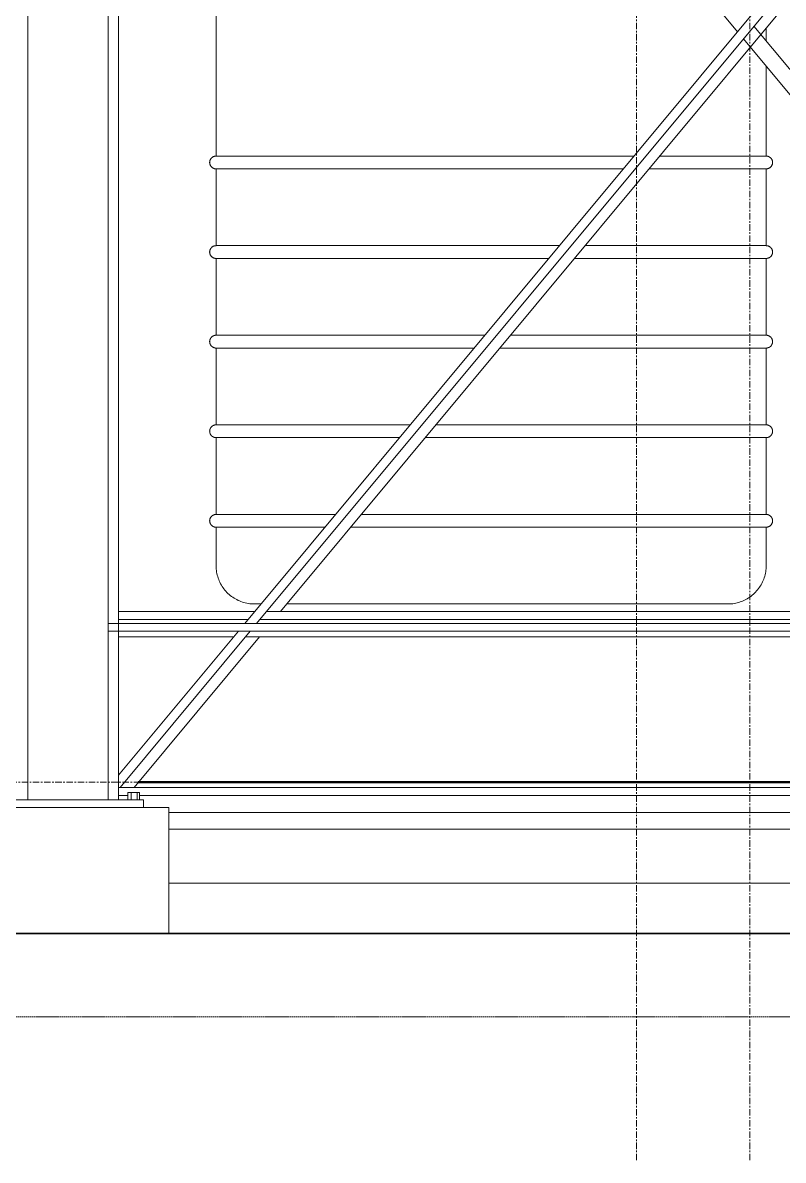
# Model space of a CAD drawing. Header units: inches. Extents: x 22 to 382261, y 22 to 371281.
# Drawn here: x 220646 to 222156, y 139805 to 142063 of the extents above; entities that cross this region are included whole.
import ezdxf

# ---------------------------------------------------------------- set-up
doc = ezdxf.new("R2010")
doc.units = ezdxf.units.IN
doc.header["$MEASUREMENT"] = 0
doc.linetypes.add('_Tracejado médio', pattern=[4, 3, -1])
doc.linetypes.add('Grid Line 1_2_', pattern=[22.225, 12.7, -3.175, 3.175, -3.175])
for name, color, linetype, lineweight in [('A-ANNO-SYMB', 150, 'Continuous', 9), ('A-FLOR', 192, 'Continuous', 9), ('A-FLOR-LEVL', 51, 'Continuous', 9), ('I-WALL', 2, 'Continuous', 9), ('P-PIPE', 3, 'Continuous', 9), ('Q-CASE', 31, 'Continuous', 9), ('S-GRID', 1, 'Continuous', 9)]:
    doc.layers.add(name, color=color, linetype=linetype, lineweight=lineweight)

# ---------------------------------------------------------------- blocks, each defined once
blk = doc.blocks.new('Casework 1 - Casework 1-382926-Right Side Elevation')
at = {"layer": 'Q-CASE'}
for p, q in [((412.8, 207.1), (2031.2, 207.1)), ((2031.2, 100), (412.8, 100))]:
    blk.add_line(p, q, dxfattribs=at)
blk = doc.blocks.new('96M_High_Galvanize_Water_Tank_Frame_22788 - 96M_High_Galvanize_Water_Tank_Frame_22788-498790-Right Side Elevation')
at = {"layer": 'P-PIPE'}
for p, q in [((132.8, 265), (132.8, 6720)), ((292.8, 265), (292.8, 6720)), ((312.8, 265), (312.8, 6720)), ((322.1, 3253.9), (1542, 1789.5)), ((2771.2, 3265), (563.6, 615)), ((587.1, 615), (2794.8, 3265)), ((634.4, 638.9), (2812.8, 3253.9)), ((506.7, 1950.7), (506.7, 1542.9)), ((2542.2, 638.9), (1574.6, 1800.4)), ((1598.9, 1771.2), (1598.9, 1796.7)), ((1553.8, 1775.4), (2500.6, 638.9)), ((1598.9, 1542.9), (1598.9, 1721.2)), ((1337, 1542.9), (506.7, 1542.9)), ((1598.9, 1542.9), (1387.8, 1542.9)), ((506.7, 1517.5), (506.7, 1365.1)), ((1315.7, 1517.5), (506.7, 1517.5)), ((1598.9, 1517.5), (1367.1, 1517.5)), ((1598.9, 1365.1), (1598.9, 1517.5)), ((1188.7, 1365.1), (506.7, 1365.1)), ((1598.9, 1365.1), (1239.6, 1365.1)), ((506.7, 1339.7), (506.7, 1187.3)), ((1167.3, 1339.7), (506.7, 1339.7)), ((1598.9, 1339.7), (1218.6, 1339.7)), ((1598.9, 1187.3), (1598.9, 1339.7)), ((1040.3, 1187.3), (506.7, 1187.3)), ((1598.9, 1187.3), (1091.2, 1187.3)), ((506.7, 1161.9), (506.7, 1009.5)), ((1019.1, 1161.9), (506.7, 1161.9)), ((1598.9, 1161.9), (1070.1, 1161.9)), ((1598.9, 1009.5), (1598.9, 1161.9)), ((891.7, 1009.5), (506.7, 1009.5)), ((1598.9, 1009.5), (943, 1009.5)), ((506.7, 984.1), (506.7, 831.7)), ((870.7, 984.1), (506.7, 984.1)), ((1598.9, 984.1), (921.8, 984.1)), ((1598.9, 831.7), (1598.9, 984.1)), ((743.2, 831.7), (506.7, 831.7)), ((1598.9, 831.7), (794.6, 831.7)), ((506.7, 806.3), (506.7, 730.1)), ((722.4, 806.3), (506.7, 806.3)), ((1598.9, 806.3), (773.6, 806.3)), ((1598.9, 730.1), (1598.9, 806.3)), ((583.5, 638.9), (312.8, 638.9)), ((583.5, 638.9), (312.8, 638.9)), ((2812.8, 638.9), (607, 638.9)), ((2812.8, 638.9), (607, 638.9)), ((292.8, 615), (3012.8, 615)), ((292.8, 615), (292.8, 600)), ((312.8, 622.9), (570.1, 622.9)), ((593.7, 622.9), (2812.8, 622.9)), ((3012.8, 600), (292.8, 600)), ((551.1, 600), (312.8, 314)), ((312.8, 588.9), (541.8, 588.9)), ((316.4, 290), (574.7, 600)), ((343.8, 290), (592.7, 588.9)), ((565.4, 588.9), (2812.8, 588.9)), ((312.8, 290), (316.4, 290)), ((312.8, 274), (331.7, 274)), ((2812.8, 290), (316.4, 290)), ((2812.8, 290), (316.4, 290)), ((331.7, 280), (338.4, 280)), ((331.7, 265), (331.7, 280)), ((338.4, 280), (349.9, 280)), ((338.4, 265), (338.4, 280)), ((349.9, 280), (354.7, 280)), ((349.9, 265), (349.9, 280)), ((354.7, 265), (354.7, 280)), ((354.7, 274), (2771.7, 274)), ((12.8, 250), (412.8, 250)), ((62.8, 265), (362.8, 265)), ((362.8, 250), (362.8, 265)), ((412.8, 250), (412.8, 0)), ((412.8, 240), (2712.8, 240))]:
    blk.add_line(p, q, dxfattribs=at)
at = {"layer": 'P-PIPE', "flags": 128}
for points in [[(506.7, 1517.5), (506.2, 1517.5), (505.7, 1517.5), (505.2, 1517.5), (504.7, 1517.6), (504.2, 1517.7), (503.7, 1517.8), (503.2, 1517.9), (502.7, 1518.1), (502.3, 1518.3), (501.8, 1518.5), (501.3, 1518.7), (500.9, 1518.9), (500.4, 1519.1), (500, 1519.4), (499.6, 1519.7), (499.2, 1520), (498.8, 1520.3), (498.4, 1520.6), (498, 1520.9), (497.6, 1521.3), (497.3, 1521.7), (497, 1522.1), (496.6, 1522.5), (496.3, 1522.9), (496.1, 1523.3), (495.8, 1523.7), (495.5, 1524.2), (495.3, 1524.6), (495.1, 1525.1), (494.9, 1525.5), (494.7, 1526), (494.6, 1526.5), (494.4, 1527), (494.3, 1527.5), (494.2, 1528), (494.1, 1528.5), (494.1, 1529), (494.1, 1529.5), (494, 1530), (494, 1530.5), (494.1, 1531), (494.1, 1531.5), (494.2, 1532), (494.3, 1532.5), (494.4, 1533), (494.5, 1533.5), (494.6, 1534), (494.8, 1534.5), (495, 1535), (495.2, 1535.4), (495.4, 1535.9), (495.6, 1536.3), (495.9, 1536.8), (496.2, 1537.2), (496.5, 1537.6), (496.8, 1538), (497.1, 1538.4), (497.4, 1538.8), (497.8, 1539.2), (498.2, 1539.5), (498.5, 1539.9), (498.9, 1540.2), (499.3, 1540.5), (499.8, 1540.8), (500.2, 1541), (500.6, 1541.3), (501.1, 1541.5), (501.5, 1541.7), (502, 1541.9), (502.5, 1542.1), (503, 1542.3), (503.5, 1542.4), (503.9, 1542.5), (504.4, 1542.6), (504.9, 1542.7), (505.5, 1542.8), (506, 1542.8), (506.5, 1542.8), (506.7, 1542.9)], [(506.7, 1542.9), (507.2, 1542.9), (508.5, 1542.9), (510.7, 1542.9)], [(1336.5, 1542.9), (1329.3, 1542.9), (1310.2, 1542.9), (1290.8, 1542.9), (1270.9, 1542.9), (1250.7, 1542.9), (1230.2, 1542.9), (1209.4, 1542.9), (1188.4, 1542.9), (1167.1, 1542.9), (1145.7, 1542.9), (1124.1, 1542.9), (1102.4, 1542.9), (1080.6, 1542.9), (1058.7, 1542.9), (1036.9, 1542.9), (1015.1, 1542.9), (993.3, 1542.9), (971.7, 1542.9), (950.1, 1542.9), (928.8, 1542.9), (907.6, 1542.9), (886.7, 1542.9), (866, 1542.9), (845.6, 1542.9), (825.6, 1542.9), (805.9, 1542.9), (786.6, 1542.9), (767.8, 1542.9), (749.4, 1542.9), (731.5, 1542.9), (714.1, 1542.9), (697.2, 1542.9), (680.9, 1542.9), (665.2, 1542.9), (650.1, 1542.9), (635.7, 1542.9), (622, 1542.9), (608.9, 1542.9), (596.5, 1542.9), (584.9, 1542.9), (574, 1542.9), (563.9, 1542.9), (554.6, 1542.9), (546, 1542.9), (538.3, 1542.9), (531.4, 1542.9), (525.3, 1542.9), (520.1, 1542.9), (515.7, 1542.9), (512.2, 1542.9), (509.6, 1542.9), (507.8, 1542.9), (506.9, 1542.9), (506.7, 1542.9)], [(1598.9, 1542.9), (1598.5, 1542.9), (1597.2, 1542.9), (1595, 1542.9), (1592, 1542.9), (1588.1, 1542.9), (1583.3, 1542.9), (1577.7, 1542.9), (1571.2, 1542.9), (1563.9, 1542.9), (1555.8, 1542.9), (1546.9, 1542.9), (1537.2, 1542.9), (1526.8, 1542.9), (1515.5, 1542.9), (1503.6, 1542.9), (1490.9, 1542.9), (1477.5, 1542.9), (1463.4, 1542.9), (1448.7, 1542.9), (1433.3, 1542.9), (1417.3, 1542.9), (1400.8, 1542.9), (1387.5, 1542.9)], [(1593.5, 1542.9), (1596.1, 1542.9), (1597.9, 1542.9), (1598.8, 1542.9), (1598.9, 1542.9)], [(1598.9, 1542.9), (1599.4, 1542.8), (1600, 1542.8), (1600.5, 1542.8), (1601, 1542.7), (1601.5, 1542.6), (1602, 1542.5), (1602.4, 1542.4), (1602.9, 1542.2), (1603.4, 1542), (1603.9, 1541.8), (1604.3, 1541.6), (1604.8, 1541.4), (1605.2, 1541.2), (1605.7, 1540.9), (1606.1, 1540.6), (1606.5, 1540.3), (1606.9, 1540), (1607.3, 1539.7), (1607.7, 1539.4), (1608, 1539), (1608.4, 1538.6), (1608.7, 1538.2), (1609, 1537.8), (1609.3, 1537.4), (1609.6, 1537), (1609.9, 1536.6), (1610.1, 1536.1), (1610.4, 1535.7), (1610.6, 1535.2), (1610.8, 1534.8), (1610.9, 1534.3), (1611.1, 1533.8), (1611.2, 1533.3), (1611.4, 1532.8), (1611.5, 1532.3), (1611.5, 1531.8), (1611.6, 1531.3), (1611.6, 1530.8), (1611.6, 1530.3), (1611.6, 1529.8), (1611.6, 1529.3), (1611.6, 1528.8), (1611.5, 1528.3), (1611.4, 1527.8), (1611.3, 1527.3), (1611.2, 1526.8), (1611, 1526.3), (1610.9, 1525.8), (1610.7, 1525.3), (1610.5, 1524.9), (1610.3, 1524.4), (1610, 1524), (1609.8, 1523.5), (1609.5, 1523.1), (1609.2, 1522.7), (1608.9, 1522.3), (1608.6, 1521.9), (1608.2, 1521.5), (1607.9, 1521.1), (1607.5, 1520.8), (1607.1, 1520.4), (1606.7, 1520.1), (1606.3, 1519.8), (1605.9, 1519.5), (1605.5, 1519.3), (1605, 1519), (1604.6, 1518.8), (1604.1, 1518.6), (1603.7, 1518.4), (1603.2, 1518.2), (1602.7, 1518), (1602.2, 1517.9), (1601.7, 1517.8), (1601.2, 1517.7), (1600.7, 1517.6), (1600.2, 1517.5), (1599.7, 1517.5), (1599.2, 1517.5), (1598.9, 1517.5)], [(512.2, 1517.5), (509.6, 1517.5), (507.8, 1517.5), (506.9, 1517.5), (506.7, 1517.5)], [(506.7, 1517.5), (507.2, 1517.5), (508.5, 1517.5), (510.7, 1517.5), (513.7, 1517.5), (517.6, 1517.5), (522.4, 1517.5), (528, 1517.5), (534.5, 1517.5), (541.7, 1517.5), (549.8, 1517.5), (558.8, 1517.5), (568.5, 1517.5), (578.9, 1517.5), (590.2, 1517.5), (602.1, 1517.5), (614.8, 1517.5), (628.2, 1517.5), (642.3, 1517.5), (657, 1517.5), (672.4, 1517.5), (688.3, 1517.5), (704.9, 1517.5), (722, 1517.5), (739.6, 1517.5), (757.8, 1517.5), (776.4, 1517.5), (795.4, 1517.5), (814.9, 1517.5), (834.8, 1517.5), (855, 1517.5), (875.5, 1517.5), (896.3, 1517.5), (917.3, 1517.5), (938.6, 1517.5), (960, 1517.5), (981.6, 1517.5), (1003.3, 1517.5), (1025.1, 1517.5), (1046.9, 1517.5), (1068.8, 1517.5), (1090.6, 1517.5), (1112.4, 1517.5), (1134, 1517.5), (1155.5, 1517.5), (1176.9, 1517.5), (1198.1, 1517.5), (1219, 1517.5), (1239.7, 1517.5), (1260.1, 1517.5), (1280.1, 1517.5), (1299.8, 1517.5), (1315.4, 1517.5)], [(1366.3, 1517.5), (1374.2, 1517.5), (1391.6, 1517.5), (1408.5, 1517.5), (1424.8, 1517.5), (1440.5, 1517.5), (1455.5, 1517.5), (1470, 1517.5), (1483.7, 1517.5), (1496.8, 1517.5), (1509.2, 1517.5), (1520.8, 1517.5), (1531.7, 1517.5), (1541.8, 1517.5), (1551.1, 1517.5), (1559.7, 1517.5), (1567.4, 1517.5), (1574.3, 1517.5), (1580.4, 1517.5), (1585.6, 1517.5), (1590, 1517.5), (1593.5, 1517.5), (1596.1, 1517.5), (1597.9, 1517.5), (1598.8, 1517.5), (1598.9, 1517.5)], [(1598.9, 1517.5), (1598.5, 1517.5), (1597.2, 1517.5), (1595, 1517.5), (1592.8, 1517.5)], [(506.7, 1339.7), (506.2, 1339.7), (505.7, 1339.7), (505.2, 1339.7), (504.7, 1339.8), (504.2, 1339.9), (503.7, 1340), (503.2, 1340.1), (502.7, 1340.3), (502.3, 1340.5), (501.8, 1340.7), (501.3, 1340.9), (500.9, 1341.1), (500.4, 1341.3), (500, 1341.6), (499.6, 1341.9), (499.2, 1342.2), (498.8, 1342.5), (498.4, 1342.8), (498, 1343.1), (497.6, 1343.5), (497.3, 1343.9), (497, 1344.3), (496.6, 1344.7), (496.3, 1345.1), (496.1, 1345.5), (495.8, 1345.9), (495.5, 1346.4), (495.3, 1346.8), (495.1, 1347.3), (494.9, 1347.7), (494.7, 1348.2), (494.6, 1348.7), (494.4, 1349.2), (494.3, 1349.7), (494.2, 1350.2), (494.1, 1350.7), (494.1, 1351.2), (494.1, 1351.7), (494, 1352.2), (494, 1352.7), (494.1, 1353.2), (494.1, 1353.7), (494.2, 1354.2), (494.3, 1354.7), (494.4, 1355.2), (494.5, 1355.7), (494.6, 1356.2), (494.8, 1356.7), (495, 1357.2), (495.2, 1357.6), (495.4, 1358.1), (495.6, 1358.5), (495.9, 1359), (496.2, 1359.4), (496.5, 1359.8), (496.8, 1360.2), (497.1, 1360.6), (497.4, 1361), (497.8, 1361.4), (498.2, 1361.7), (498.5, 1362.1), (498.9, 1362.4), (499.3, 1362.7), (499.8, 1363), (500.2, 1363.2), (500.6, 1363.5), (501.1, 1363.7), (501.5, 1363.9), (502, 1364.1), (502.5, 1364.3), (503, 1364.5), (503.5, 1364.6), (503.9, 1364.7), (504.4, 1364.8), (504.9, 1364.9), (505.5, 1365), (506, 1365), (506.5, 1365), (506.7, 1365.1)], [(506.7, 1365.1), (507.2, 1365.1), (508.5, 1365.1), (510.7, 1365.1)], [(1188.4, 1365.1), (1167.1, 1365.1), (1145.7, 1365.1), (1124.1, 1365.1), (1102.4, 1365.1), (1080.6, 1365.1), (1058.7, 1365.1), (1036.9, 1365.1), (1015.1, 1365.1), (993.3, 1365.1), (971.7, 1365.1), (950.1, 1365.1), (928.8, 1365.1), (907.6, 1365.1), (886.7, 1365.1), (866, 1365.1), (845.6, 1365.1), (825.6, 1365.1), (805.9, 1365.1), (786.6, 1365.1), (767.8, 1365.1), (749.4, 1365.1), (731.5, 1365.1), (714.1, 1365.1), (697.2, 1365.1), (680.9, 1365.1), (665.2, 1365.1), (650.1, 1365.1), (635.7, 1365.1), (622, 1365.1), (608.9, 1365.1), (596.5, 1365.1), (584.9, 1365.1), (574, 1365.1), (563.9, 1365.1), (554.6, 1365.1), (546, 1365.1), (538.3, 1365.1), (531.4, 1365.1), (525.3, 1365.1), (520.1, 1365.1), (515.7, 1365.1), (512.2, 1365.1), (509.6, 1365.1), (507.8, 1365.1), (506.9, 1365.1), (506.7, 1365.1)], [(1598.9, 1365.1), (1598.5, 1365.1), (1597.2, 1365.1), (1595, 1365.1), (1592, 1365.1), (1588.1, 1365.1), (1583.3, 1365.1), (1577.7, 1365.1), (1571.2, 1365.1), (1563.9, 1365.1), (1555.8, 1365.1), (1546.9, 1365.1), (1537.2, 1365.1), (1526.8, 1365.1), (1515.5, 1365.1), (1503.6, 1365.1), (1490.9, 1365.1), (1477.5, 1365.1), (1463.4, 1365.1), (1448.7, 1365.1), (1433.3, 1365.1), (1417.3, 1365.1), (1400.8, 1365.1), (1383.7, 1365.1), (1366, 1365.1), (1347.9, 1365.1), (1329.3, 1365.1), (1310.2, 1365.1), (1290.8, 1365.1), (1270.9, 1365.1), (1250.7, 1365.1), (1239.4, 1365.1)], [(1593.5, 1365.1), (1596.1, 1365.1), (1597.9, 1365.1), (1598.8, 1365.1), (1598.9, 1365.1)], [(1598.9, 1365.1), (1599.4, 1365), (1600, 1365), (1600.5, 1365), (1601, 1364.9), (1601.5, 1364.8), (1602, 1364.7), (1602.4, 1364.6), (1602.9, 1364.4), (1603.4, 1364.2), (1603.9, 1364), (1604.3, 1363.8), (1604.8, 1363.6), (1605.2, 1363.4), (1605.7, 1363.1), (1606.1, 1362.8), (1606.5, 1362.5), (1606.9, 1362.2), (1607.3, 1361.9), (1607.7, 1361.6), (1608, 1361.2), (1608.4, 1360.8), (1608.7, 1360.4), (1609, 1360), (1609.3, 1359.6), (1609.6, 1359.2), (1609.9, 1358.8), (1610.1, 1358.3), (1610.4, 1357.9), (1610.6, 1357.4), (1610.8, 1357), (1610.9, 1356.5), (1611.1, 1356), (1611.2, 1355.5), (1611.4, 1355), (1611.5, 1354.5), (1611.5, 1354), (1611.6, 1353.5), (1611.6, 1353), (1611.6, 1352.5), (1611.6, 1352), (1611.6, 1351.5), (1611.6, 1351), (1611.5, 1350.5), (1611.4, 1350), (1611.3, 1349.5), (1611.2, 1349), (1611, 1348.5), (1610.9, 1348), (1610.7, 1347.5), (1610.5, 1347.1), (1610.3, 1346.6), (1610, 1346.2), (1609.8, 1345.7), (1609.5, 1345.3), (1609.2, 1344.9), (1608.9, 1344.5), (1608.6, 1344.1), (1608.2, 1343.7), (1607.9, 1343.3), (1607.5, 1343), (1607.1, 1342.6), (1606.7, 1342.3), (1606.3, 1342), (1605.9, 1341.7), (1605.5, 1341.5), (1605, 1341.2), (1604.6, 1341), (1604.1, 1340.8), (1603.7, 1340.6), (1603.2, 1340.4), (1602.7, 1340.2), (1602.2, 1340.1), (1601.7, 1340), (1601.2, 1339.9), (1600.7, 1339.8), (1600.2, 1339.7), (1599.7, 1339.7), (1599.2, 1339.7), (1598.9, 1339.7)], [(512.2, 1339.7), (509.6, 1339.7), (507.8, 1339.7), (506.9, 1339.7), (506.7, 1339.7)], [(506.7, 1339.7), (507.2, 1339.7), (508.5, 1339.7), (510.7, 1339.7), (513.7, 1339.7), (517.6, 1339.7), (522.4, 1339.7), (528, 1339.7), (534.5, 1339.7), (541.7, 1339.7), (549.8, 1339.7), (558.8, 1339.7), (568.5, 1339.7), (578.9, 1339.7), (590.2, 1339.7), (602.1, 1339.7), (614.8, 1339.7), (628.2, 1339.7), (642.3, 1339.7), (657, 1339.7), (672.4, 1339.7), (688.3, 1339.7), (704.9, 1339.7), (722, 1339.7), (739.6, 1339.7), (757.8, 1339.7), (776.4, 1339.7), (795.4, 1339.7), (814.9, 1339.7), (834.8, 1339.7), (855, 1339.7), (875.5, 1339.7), (896.3, 1339.7), (917.3, 1339.7), (938.6, 1339.7), (960, 1339.7), (981.6, 1339.7), (1003.3, 1339.7), (1025.1, 1339.7), (1046.9, 1339.7), (1068.8, 1339.7), (1090.6, 1339.7), (1112.4, 1339.7), (1134, 1339.7), (1155.5, 1339.7), (1167.3, 1339.7)], [(1219, 1339.7), (1239.7, 1339.7), (1260.1, 1339.7), (1280.1, 1339.7), (1299.8, 1339.7), (1319.1, 1339.7), (1337.9, 1339.7), (1356.3, 1339.7), (1374.2, 1339.7), (1391.6, 1339.7), (1408.5, 1339.7), (1424.8, 1339.7), (1440.5, 1339.7), (1455.5, 1339.7), (1470, 1339.7), (1483.7, 1339.7), (1496.8, 1339.7), (1509.2, 1339.7), (1520.8, 1339.7), (1531.7, 1339.7), (1541.8, 1339.7), (1551.1, 1339.7), (1559.7, 1339.7), (1567.4, 1339.7), (1574.3, 1339.7), (1580.4, 1339.7), (1585.6, 1339.7), (1590, 1339.7), (1593.5, 1339.7), (1596.1, 1339.7), (1597.9, 1339.7), (1598.8, 1339.7), (1598.9, 1339.7)], [(1598.9, 1339.7), (1598.5, 1339.7), (1597.2, 1339.7), (1595, 1339.7), (1592.8, 1339.7)], [(506.7, 1161.9), (506.2, 1161.9), (505.7, 1161.9), (505.2, 1161.9), (504.7, 1162), (504.2, 1162.1), (503.7, 1162.2), (503.2, 1162.3), (502.7, 1162.5), (502.3, 1162.7), (501.8, 1162.9), (501.3, 1163.1), (500.9, 1163.3), (500.4, 1163.5), (500, 1163.8), (499.6, 1164.1), (499.2, 1164.4), (498.8, 1164.7), (498.4, 1165), (498, 1165.3), (497.6, 1165.7), (497.3, 1166.1), (497, 1166.5), (496.6, 1166.9), (496.3, 1167.3), (496.1, 1167.7), (495.8, 1168.1), (495.5, 1168.6), (495.3, 1169), (495.1, 1169.5), (494.9, 1169.9), (494.7, 1170.4), (494.6, 1170.9), (494.4, 1171.4), (494.3, 1171.9), (494.2, 1172.4), (494.1, 1172.9), (494.1, 1173.4), (494.1, 1173.9), (494, 1174.4), (494, 1174.9), (494.1, 1175.4), (494.1, 1175.9), (494.2, 1176.4), (494.3, 1176.9), (494.4, 1177.4), (494.5, 1177.9), (494.6, 1178.4), (494.8, 1178.9), (495, 1179.4), (495.2, 1179.8), (495.4, 1180.3), (495.6, 1180.7), (495.9, 1181.2), (496.2, 1181.6), (496.5, 1182), (496.8, 1182.4), (497.1, 1182.8), (497.4, 1183.2), (497.8, 1183.6), (498.2, 1183.9), (498.5, 1184.3), (498.9, 1184.6), (499.3, 1184.9), (499.8, 1185.2), (500.2, 1185.4), (500.6, 1185.7), (501.1, 1185.9), (501.5, 1186.1), (502, 1186.3), (502.5, 1186.5), (503, 1186.7), (503.5, 1186.8), (503.9, 1186.9), (504.4, 1187), (504.9, 1187.1), (505.5, 1187.2), (506, 1187.2), (506.5, 1187.2), (506.7, 1187.3)], [(506.7, 1187.3), (507.2, 1187.3), (508.5, 1187.3), (510.7, 1187.3)], [(1040.3, 1187.3), (1036.9, 1187.3), (1015.1, 1187.3), (993.3, 1187.3), (971.7, 1187.3), (950.1, 1187.3), (928.8, 1187.3), (907.6, 1187.3), (886.7, 1187.3), (866, 1187.3), (845.6, 1187.3), (825.6, 1187.3), (805.9, 1187.3), (786.6, 1187.3), (767.8, 1187.3), (749.4, 1187.3), (731.5, 1187.3), (714.1, 1187.3), (697.2, 1187.3), (680.9, 1187.3), (665.2, 1187.3), (650.1, 1187.3), (635.7, 1187.3), (622, 1187.3), (608.9, 1187.3), (596.5, 1187.3), (584.9, 1187.3), (574, 1187.3), (563.9, 1187.3), (554.6, 1187.3), (546, 1187.3), (538.3, 1187.3), (531.4, 1187.3), (525.3, 1187.3), (520.1, 1187.3), (515.7, 1187.3), (512.2, 1187.3), (509.6, 1187.3), (507.8, 1187.3), (506.9, 1187.3), (506.7, 1187.3)], [(1598.9, 1187.3), (1598.5, 1187.3), (1597.2, 1187.3), (1595, 1187.3), (1592, 1187.3), (1588.1, 1187.3), (1583.3, 1187.3), (1577.7, 1187.3), (1571.2, 1187.3), (1563.9, 1187.3), (1555.8, 1187.3), (1546.9, 1187.3), (1537.2, 1187.3), (1526.8, 1187.3), (1515.5, 1187.3), (1503.6, 1187.3), (1490.9, 1187.3), (1477.5, 1187.3), (1463.4, 1187.3), (1448.7, 1187.3), (1433.3, 1187.3), (1417.3, 1187.3), (1400.8, 1187.3), (1383.7, 1187.3), (1366, 1187.3), (1347.9, 1187.3), (1329.3, 1187.3), (1310.2, 1187.3), (1290.8, 1187.3), (1270.9, 1187.3), (1250.7, 1187.3), (1230.2, 1187.3), (1209.4, 1187.3), (1188.4, 1187.3), (1167.1, 1187.3), (1145.7, 1187.3), (1124.1, 1187.3), (1102.4, 1187.3), (1091.2, 1187.3)], [(1593.5, 1187.3), (1596.1, 1187.3), (1597.9, 1187.3), (1598.8, 1187.3), (1598.9, 1187.3)], [(1598.9, 1187.3), (1599.4, 1187.2), (1600, 1187.2), (1600.5, 1187.2), (1601, 1187.1), (1601.5, 1187), (1602, 1186.9), (1602.4, 1186.8), (1602.9, 1186.6), (1603.4, 1186.4), (1603.9, 1186.2), (1604.3, 1186), (1604.8, 1185.8), (1605.2, 1185.6), (1605.7, 1185.3), (1606.1, 1185), (1606.5, 1184.7), (1606.9, 1184.4), (1607.3, 1184.1), (1607.7, 1183.8), (1608, 1183.4), (1608.4, 1183), (1608.7, 1182.6), (1609, 1182.2), (1609.3, 1181.8), (1609.6, 1181.4), (1609.9, 1181), (1610.1, 1180.5), (1610.4, 1180.1), (1610.6, 1179.6), (1610.8, 1179.2), (1610.9, 1178.7), (1611.1, 1178.2), (1611.2, 1177.7), (1611.4, 1177.2), (1611.5, 1176.7), (1611.5, 1176.2), (1611.6, 1175.7), (1611.6, 1175.2), (1611.6, 1174.7), (1611.6, 1174.2), (1611.6, 1173.7), (1611.6, 1173.2), (1611.5, 1172.7), (1611.4, 1172.2), (1611.3, 1171.7), (1611.2, 1171.2), (1611, 1170.7), (1610.9, 1170.2), (1610.7, 1169.7), (1610.5, 1169.3), (1610.3, 1168.8), (1610, 1168.4), (1609.8, 1167.9), (1609.5, 1167.5), (1609.2, 1167.1), (1608.9, 1166.7), (1608.6, 1166.3), (1608.2, 1165.9), (1607.9, 1165.5), (1607.5, 1165.2), (1607.1, 1164.8), (1606.7, 1164.5), (1606.3, 1164.2), (1605.9, 1163.9), (1605.5, 1163.7), (1605, 1163.4), (1604.6, 1163.2), (1604.1, 1163), (1603.7, 1162.8), (1603.2, 1162.6), (1602.7, 1162.4), (1602.2, 1162.3), (1601.7, 1162.2), (1601.2, 1162.1), (1600.7, 1162), (1600.2, 1161.9), (1599.7, 1161.9), (1599.2, 1161.9), (1598.9, 1161.9)], [(512.2, 1161.9), (509.6, 1161.9), (507.8, 1161.9), (506.9, 1161.9), (506.7, 1161.9)], [(506.7, 1161.9), (507.2, 1161.9), (508.5, 1161.9), (510.7, 1161.9), (513.7, 1161.9), (517.6, 1161.9), (522.4, 1161.9), (528, 1161.9), (534.5, 1161.9), (541.7, 1161.9), (549.8, 1161.9), (558.8, 1161.9), (568.5, 1161.9), (578.9, 1161.9), (590.2, 1161.9), (602.1, 1161.9), (614.8, 1161.9), (628.2, 1161.9), (642.3, 1161.9), (657, 1161.9), (672.4, 1161.9), (688.3, 1161.9), (704.9, 1161.9), (722, 1161.9), (739.6, 1161.9), (757.8, 1161.9), (776.4, 1161.9), (795.4, 1161.9), (814.9, 1161.9), (834.8, 1161.9), (855, 1161.9), (875.5, 1161.9), (896.3, 1161.9), (917.3, 1161.9), (938.6, 1161.9), (960, 1161.9), (981.6, 1161.9), (1003.3, 1161.9), (1019.1, 1161.9)], [(1070.1, 1161.9), (1090.6, 1161.9), (1112.4, 1161.9), (1134, 1161.9), (1155.5, 1161.9), (1176.9, 1161.9), (1198.1, 1161.9), (1219, 1161.9), (1239.7, 1161.9), (1260.1, 1161.9), (1280.1, 1161.9), (1299.8, 1161.9), (1319.1, 1161.9), (1337.9, 1161.9), (1356.3, 1161.9), (1374.2, 1161.9), (1391.6, 1161.9), (1408.5, 1161.9), (1424.8, 1161.9), (1440.5, 1161.9), (1455.5, 1161.9), (1470, 1161.9), (1483.7, 1161.9), (1496.8, 1161.9), (1509.2, 1161.9), (1520.8, 1161.9), (1531.7, 1161.9), (1541.8, 1161.9), (1551.1, 1161.9), (1559.7, 1161.9), (1567.4, 1161.9), (1574.3, 1161.9), (1580.4, 1161.9), (1585.6, 1161.9), (1590, 1161.9), (1593.5, 1161.9), (1596.1, 1161.9), (1597.9, 1161.9), (1598.8, 1161.9), (1598.9, 1161.9)], [(1598.9, 1161.9), (1598.5, 1161.9), (1597.2, 1161.9), (1595, 1161.9), (1592.8, 1161.9)], [(506.7, 984.1), (506.2, 984.1), (505.7, 984.1), (505.2, 984.1), (504.7, 984.2), (504.2, 984.3), (503.7, 984.4), (503.2, 984.5), (502.7, 984.7), (502.3, 984.9), (501.8, 985.1), (501.3, 985.3), (500.9, 985.5), (500.4, 985.7), (500, 986), (499.6, 986.3), (499.2, 986.6), (498.8, 986.9), (498.4, 987.2), (498, 987.5), (497.6, 987.9), (497.3, 988.3), (497, 988.7), (496.6, 989.1), (496.3, 989.5), (496.1, 989.9), (495.8, 990.3), (495.5, 990.8), (495.3, 991.2), (495.1, 991.7), (494.9, 992.1), (494.7, 992.6), (494.6, 993.1), (494.4, 993.6), (494.3, 994.1), (494.2, 994.6), (494.1, 995.1), (494.1, 995.6), (494.1, 996.1), (494, 996.6), (494, 997.1), (494.1, 997.6), (494.1, 998.1), (494.2, 998.6), (494.3, 999.1), (494.4, 999.6), (494.5, 1000.1), (494.6, 1000.6), (494.8, 1001.1), (495, 1001.6), (495.2, 1002), (495.4, 1002.5), (495.6, 1002.9), (495.9, 1003.4), (496.2, 1003.8), (496.5, 1004.2), (496.8, 1004.6), (497.1, 1005), (497.4, 1005.4), (497.8, 1005.8), (498.2, 1006.1), (498.5, 1006.5), (498.9, 1006.8), (499.3, 1007.1), (499.8, 1007.4), (500.2, 1007.6), (500.6, 1007.9), (501.1, 1008.1), (501.5, 1008.3), (502, 1008.5), (502.5, 1008.7), (503, 1008.9), (503.5, 1009), (503.9, 1009.1), (504.4, 1009.2), (504.9, 1009.3), (505.5, 1009.4), (506, 1009.4), (506.5, 1009.4), (506.7, 1009.5)], [(506.7, 1009.5), (507.2, 1009.5), (508.5, 1009.5), (510.7, 1009.5)], [(892.2, 1009.5), (886.7, 1009.5), (866, 1009.5), (845.6, 1009.5), (825.6, 1009.5), (805.9, 1009.5), (786.6, 1009.5), (767.8, 1009.5), (749.4, 1009.5), (731.5, 1009.5), (714.1, 1009.5), (697.2, 1009.5), (680.9, 1009.5), (665.2, 1009.5), (650.1, 1009.5), (635.7, 1009.5), (622, 1009.5), (608.9, 1009.5), (596.5, 1009.5), (584.9, 1009.5), (574, 1009.5), (563.9, 1009.5), (554.6, 1009.5), (546, 1009.5), (538.3, 1009.5), (531.4, 1009.5), (525.3, 1009.5), (520.1, 1009.5), (515.7, 1009.5), (512.2, 1009.5), (509.6, 1009.5), (507.8, 1009.5), (506.9, 1009.5), (506.7, 1009.5)], [(1598.9, 1009.5), (1598.5, 1009.5), (1597.2, 1009.5), (1595, 1009.5), (1592, 1009.5), (1588.1, 1009.5), (1583.3, 1009.5), (1577.7, 1009.5), (1571.2, 1009.5), (1563.9, 1009.5), (1555.8, 1009.5), (1546.9, 1009.5), (1537.2, 1009.5), (1526.8, 1009.5), (1515.5, 1009.5), (1503.6, 1009.5), (1490.9, 1009.5), (1477.5, 1009.5), (1463.4, 1009.5), (1448.7, 1009.5), (1433.3, 1009.5), (1417.3, 1009.5), (1400.8, 1009.5), (1383.7, 1009.5), (1366, 1009.5), (1347.9, 1009.5), (1329.3, 1009.5), (1310.2, 1009.5), (1290.8, 1009.5), (1270.9, 1009.5), (1250.7, 1009.5), (1230.2, 1009.5), (1209.4, 1009.5), (1188.4, 1009.5), (1167.1, 1009.5), (1145.7, 1009.5), (1124.1, 1009.5), (1102.4, 1009.5), (1080.6, 1009.5), (1058.7, 1009.5), (1036.9, 1009.5), (1015.1, 1009.5), (993.3, 1009.5), (971.7, 1009.5), (950.1, 1009.5), (943.1, 1009.5)], [(1593.5, 1009.5), (1596.1, 1009.5), (1597.9, 1009.5), (1598.8, 1009.5), (1598.9, 1009.5)], [(1598.9, 1009.5), (1599.4, 1009.4), (1600, 1009.4), (1600.5, 1009.4), (1601, 1009.3), (1601.5, 1009.2), (1602, 1009.1), (1602.4, 1009), (1602.9, 1008.8), (1603.4, 1008.6), (1603.9, 1008.4), (1604.3, 1008.2), (1604.8, 1008), (1605.2, 1007.8), (1605.7, 1007.5), (1606.1, 1007.2), (1606.5, 1006.9), (1606.9, 1006.6), (1607.3, 1006.3), (1607.7, 1006), (1608, 1005.6), (1608.4, 1005.2), (1608.7, 1004.8), (1609, 1004.4), (1609.3, 1004), (1609.6, 1003.6), (1609.9, 1003.2), (1610.1, 1002.7), (1610.4, 1002.3), (1610.6, 1001.8), (1610.8, 1001.4), (1610.9, 1000.9), (1611.1, 1000.4), (1611.2, 999.9), (1611.4, 999.4), (1611.5, 998.9), (1611.5, 998.4), (1611.6, 997.9), (1611.6, 997.4), (1611.6, 996.9), (1611.6, 996.4), (1611.6, 995.9), (1611.6, 995.4), (1611.5, 994.9), (1611.4, 994.4), (1611.3, 993.9), (1611.2, 993.4), (1611, 992.9), (1610.9, 992.4), (1610.7, 991.9), (1610.5, 991.5), (1610.3, 991), (1610, 990.6), (1609.8, 990.1), (1609.5, 989.7), (1609.2, 989.3), (1608.9, 988.9), (1608.6, 988.5), (1608.2, 988.1), (1607.9, 987.7), (1607.5, 987.4), (1607.1, 987), (1606.7, 986.7), (1606.3, 986.4), (1605.9, 986.1), (1605.5, 985.9), (1605, 985.6), (1604.6, 985.4), (1604.1, 985.2), (1603.7, 985), (1603.2, 984.8), (1602.7, 984.6), (1602.2, 984.5), (1601.7, 984.4), (1601.2, 984.3), (1600.7, 984.2), (1600.2, 984.1), (1599.7, 984.1), (1599.2, 984.1), (1598.9, 984.1)], [(512.2, 984.1), (509.6, 984.1), (507.8, 984.1), (506.9, 984.1), (506.7, 984.1)], [(506.7, 984.1), (507.2, 984.1), (508.5, 984.1), (510.7, 984.1), (513.7, 984.1), (517.6, 984.1), (522.4, 984.1), (528, 984.1), (534.5, 984.1), (541.7, 984.1), (549.8, 984.1), (558.8, 984.1), (568.5, 984.1), (578.9, 984.1), (590.2, 984.1), (602.1, 984.1), (614.8, 984.1), (628.2, 984.1), (642.3, 984.1), (657, 984.1), (672.4, 984.1), (688.3, 984.1), (704.9, 984.1), (722, 984.1), (739.6, 984.1), (757.8, 984.1), (776.4, 984.1), (795.4, 984.1), (814.9, 984.1), (834.8, 984.1), (855, 984.1), (871, 984.1)], [(922, 984.1), (938.6, 984.1), (960, 984.1), (981.6, 984.1), (1003.3, 984.1), (1025.1, 984.1), (1046.9, 984.1), (1068.8, 984.1), (1090.6, 984.1), (1112.4, 984.1), (1134, 984.1), (1155.5, 984.1), (1176.9, 984.1), (1198.1, 984.1), (1219, 984.1), (1239.7, 984.1), (1260.1, 984.1), (1280.1, 984.1), (1299.8, 984.1), (1319.1, 984.1), (1337.9, 984.1), (1356.3, 984.1), (1374.2, 984.1), (1391.6, 984.1), (1408.5, 984.1), (1424.8, 984.1), (1440.5, 984.1), (1455.5, 984.1), (1470, 984.1), (1483.7, 984.1), (1496.8, 984.1), (1509.2, 984.1), (1520.8, 984.1), (1531.7, 984.1), (1541.8, 984.1), (1551.1, 984.1), (1559.7, 984.1), (1567.4, 984.1), (1574.3, 984.1), (1580.4, 984.1), (1585.6, 984.1), (1590, 984.1), (1593.5, 984.1), (1596.1, 984.1), (1597.9, 984.1), (1598.8, 984.1), (1598.9, 984.1)], [(1598.9, 984.1), (1598.5, 984.1), (1597.2, 984.1), (1595, 984.1), (1592.8, 984.1)], [(506.7, 806.3), (506.2, 806.3), (505.7, 806.3), (505.2, 806.3), (504.7, 806.4), (504.2, 806.5), (503.7, 806.6), (503.2, 806.7), (502.7, 806.9), (502.3, 807.1), (501.8, 807.3), (501.3, 807.5), (500.9, 807.7), (500.4, 807.9), (500, 808.2), (499.6, 808.5), (499.2, 808.8), (498.8, 809.1), (498.4, 809.4), (498, 809.7), (497.6, 810.1), (497.3, 810.5), (497, 810.9), (496.6, 811.3), (496.3, 811.7), (496.1, 812.1), (495.8, 812.5), (495.5, 813), (495.3, 813.4), (495.1, 813.9), (494.9, 814.3), (494.7, 814.8), (494.6, 815.3), (494.4, 815.8), (494.3, 816.3), (494.2, 816.8), (494.1, 817.3), (494.1, 817.8), (494.1, 818.3), (494, 818.8), (494, 819.3), (494.1, 819.8), (494.1, 820.3), (494.2, 820.8), (494.3, 821.3), (494.4, 821.8), (494.5, 822.3), (494.6, 822.8), (494.8, 823.3), (495, 823.8), (495.2, 824.2), (495.4, 824.7), (495.6, 825.1), (495.9, 825.6), (496.2, 826), (496.5, 826.4), (496.8, 826.8), (497.1, 827.2), (497.4, 827.6), (497.8, 828), (498.2, 828.3), (498.5, 828.7), (498.9, 829), (499.3, 829.3), (499.8, 829.6), (500.2, 829.8), (500.6, 830.1), (501.1, 830.3), (501.5, 830.5), (502, 830.7), (502.5, 830.9), (503, 831.1), (503.5, 831.2), (503.9, 831.3), (504.4, 831.4), (504.9, 831.5), (505.5, 831.6), (506, 831.6), (506.5, 831.6), (506.7, 831.7)], [(506.7, 831.7), (507.2, 831.7), (508.5, 831.7), (510.7, 831.7)], [(744.1, 831.7), (731.5, 831.7), (714.1, 831.7), (697.2, 831.7), (680.9, 831.7), (665.2, 831.7), (650.1, 831.7), (635.7, 831.7), (622, 831.7), (608.9, 831.7), (596.5, 831.7), (584.9, 831.7), (574, 831.7), (563.9, 831.7), (554.6, 831.7), (546, 831.7), (538.3, 831.7), (531.4, 831.7), (525.3, 831.7), (520.1, 831.7), (515.7, 831.7), (512.2, 831.7), (509.6, 831.7), (507.8, 831.7), (506.9, 831.7), (506.7, 831.7)], [(1598.9, 831.7), (1598.5, 831.7), (1597.2, 831.7), (1595, 831.7), (1592, 831.7), (1588.1, 831.7), (1583.3, 831.7), (1577.7, 831.7), (1571.2, 831.7), (1563.9, 831.7), (1555.8, 831.7), (1546.9, 831.7), (1537.2, 831.7), (1526.8, 831.7), (1515.5, 831.7), (1503.6, 831.7), (1490.9, 831.7), (1477.5, 831.7), (1463.4, 831.7), (1448.7, 831.7), (1433.3, 831.7), (1417.3, 831.7), (1400.8, 831.7), (1383.7, 831.7), (1366, 831.7), (1347.9, 831.7), (1329.3, 831.7), (1310.2, 831.7), (1290.8, 831.7), (1270.9, 831.7), (1250.7, 831.7), (1230.2, 831.7), (1209.4, 831.7), (1188.4, 831.7), (1167.1, 831.7), (1145.7, 831.7), (1124.1, 831.7), (1102.4, 831.7), (1080.6, 831.7), (1058.7, 831.7), (1036.9, 831.7), (1015.1, 831.7), (993.3, 831.7), (971.7, 831.7), (950.1, 831.7), (928.8, 831.7), (907.6, 831.7), (886.7, 831.7), (866, 831.7), (845.6, 831.7), (825.6, 831.7), (805.9, 831.7), (795, 831.7)], [(1593.5, 831.7), (1596.1, 831.7), (1597.9, 831.7), (1598.8, 831.7), (1598.9, 831.7)], [(1598.9, 831.7), (1599.4, 831.6), (1600, 831.6), (1600.5, 831.6), (1601, 831.5), (1601.5, 831.4), (1602, 831.3), (1602.4, 831.2), (1602.9, 831), (1603.4, 830.8), (1603.9, 830.6), (1604.3, 830.4), (1604.8, 830.2), (1605.2, 830), (1605.7, 829.7), (1606.1, 829.4), (1606.5, 829.1), (1606.9, 828.8), (1607.3, 828.5), (1607.7, 828.2), (1608, 827.8), (1608.4, 827.4), (1608.7, 827), (1609, 826.6), (1609.3, 826.2), (1609.6, 825.8), (1609.9, 825.4), (1610.1, 824.9), (1610.4, 824.5), (1610.6, 824), (1610.8, 823.6), (1610.9, 823.1), (1611.1, 822.6), (1611.2, 822.1), (1611.4, 821.6), (1611.5, 821.1), (1611.5, 820.6), (1611.6, 820.1), (1611.6, 819.6), (1611.6, 819.1), (1611.6, 818.6), (1611.6, 818.1), (1611.6, 817.6), (1611.5, 817.1), (1611.4, 816.6), (1611.3, 816.1), (1611.2, 815.6), (1611, 815.1), (1610.9, 814.6), (1610.7, 814.1), (1610.5, 813.7), (1610.3, 813.2), (1610, 812.8), (1609.8, 812.3), (1609.5, 811.9), (1609.2, 811.5), (1608.9, 811.1), (1608.6, 810.7), (1608.2, 810.3), (1607.9, 809.9), (1607.5, 809.6), (1607.1, 809.2), (1606.7, 808.9), (1606.3, 808.6), (1605.9, 808.3), (1605.5, 808.1), (1605, 807.8), (1604.6, 807.6), (1604.1, 807.4), (1603.7, 807.2), (1603.2, 807), (1602.7, 806.8), (1602.2, 806.7), (1601.7, 806.6), (1601.2, 806.5), (1600.7, 806.4), (1600.2, 806.3), (1599.7, 806.3), (1599.2, 806.3), (1598.9, 806.3)], [(512.2, 806.3), (509.6, 806.3), (507.8, 806.3), (506.9, 806.3), (506.7, 806.3)], [(506.7, 806.3), (507.2, 806.3), (508.5, 806.3), (510.7, 806.3), (513.7, 806.3), (517.6, 806.3), (522.4, 806.3), (528, 806.3), (534.5, 806.3), (541.7, 806.3), (549.8, 806.3), (558.8, 806.3), (568.5, 806.3), (578.9, 806.3), (590.2, 806.3), (602.1, 806.3), (614.8, 806.3), (628.2, 806.3), (642.3, 806.3), (657, 806.3), (672.4, 806.3), (688.3, 806.3), (704.9, 806.3), (722, 806.3)], [(773.8, 806.3), (776.4, 806.3), (795.4, 806.3), (814.9, 806.3), (834.8, 806.3), (855, 806.3), (875.5, 806.3), (896.3, 806.3), (917.3, 806.3), (938.6, 806.3), (960, 806.3), (981.6, 806.3), (1003.3, 806.3), (1025.1, 806.3), (1046.9, 806.3), (1068.8, 806.3), (1090.6, 806.3), (1112.4, 806.3), (1134, 806.3), (1155.5, 806.3), (1176.9, 806.3), (1198.1, 806.3), (1219, 806.3), (1239.7, 806.3), (1260.1, 806.3), (1280.1, 806.3), (1299.8, 806.3), (1319.1, 806.3), (1337.9, 806.3), (1356.3, 806.3), (1374.2, 806.3), (1391.6, 806.3), (1408.5, 806.3), (1424.8, 806.3), (1440.5, 806.3), (1455.5, 806.3), (1470, 806.3), (1483.7, 806.3), (1496.8, 806.3), (1509.2, 806.3), (1520.8, 806.3), (1531.7, 806.3), (1541.8, 806.3), (1551.1, 806.3), (1559.7, 806.3), (1567.4, 806.3), (1574.3, 806.3), (1580.4, 806.3), (1585.6, 806.3), (1590, 806.3), (1593.5, 806.3), (1596.1, 806.3), (1597.9, 806.3), (1598.8, 806.3), (1598.9, 806.3)], [(1598.9, 806.3), (1598.5, 806.3), (1597.2, 806.3), (1595, 806.3), (1592.8, 806.3)], [(582.9, 653.9), (579.9, 653.9), (576.8, 654.1), (573.8, 654.4), (570.8, 654.8), (567.8, 655.4), (564.8, 656), (561.9, 656.8), (559, 657.7), (556.1, 658.7), (553.3, 659.9), (550.5, 661.1), (547.8, 662.5), (545.1, 663.9), (542.5, 665.5), (539.9, 667.2), (537.4, 668.9), (535, 670.8), (532.7, 672.8), (530.4, 674.8), (528.3, 677), (526.2, 679.2), (524.2, 681.5), (522.3, 683.9), (520.5, 686.3), (518.8, 688.9), (517.2, 691.5), (515.7, 694.1), (514.4, 696.9), (513.1, 699.6), (511.9, 702.4), (510.9, 705.3), (509.9, 708.2), (509.1, 711.1), (508.4, 714.1), (507.8, 717.1), (507.4, 720.1), (507.1, 723.1), (506.8, 726.2), (506.7, 729.2), (506.7, 730.1)], [(1598.9, 730.1), (1598.9, 727), (1598.7, 724), (1598.4, 720.9), (1598, 717.9), (1597.4, 714.9), (1596.8, 711.9), (1596, 709), (1595.1, 706.1), (1594.1, 703.2), (1592.9, 700.4), (1591.7, 697.6), (1590.3, 694.9), (1588.9, 692.2), (1587.3, 689.6), (1585.6, 687), (1583.9, 684.5), (1582, 682.1), (1580, 679.8), (1578, 677.6), (1575.8, 675.4), (1573.6, 673.3), (1571.3, 671.3), (1568.9, 669.4), (1566.4, 667.6), (1563.9, 665.9), (1561.3, 664.3), (1558.7, 662.8), (1555.9, 661.5), (1553.2, 660.2), (1550.4, 659), (1547.5, 658), (1544.6, 657), (1541.6, 656.2), (1538.7, 655.5), (1535.7, 655), (1532.7, 654.5), (1529.6, 654.2), (1526.6, 653.9), (1523.6, 653.9), (1522.7, 653.9)], [(594.4, 653.9), (590.7, 653.9), (587.6, 653.9), (585.4, 653.9), (583.8, 653.9), (583, 653.9), (582.9, 653.9)], [(582.9, 653.9), (583.3, 653.9), (584.4, 653.9), (586.3, 653.9), (588.9, 653.9), (592.3, 653.9), (595.9, 653.9)], [(646.9, 653.9), (654.7, 653.9), (665, 653.9), (675.9, 653.9), (687.5, 653.9), (699.6, 653.9), (712.2, 653.9), (725.5, 653.9), (739.2, 653.9), (753.4, 653.9), (768.2, 653.9), (783.3, 653.9), (799, 653.9), (815, 653.9), (831.4, 653.9), (848.1, 653.9), (865.2, 653.9), (882.6, 653.9), (900.2, 653.9), (918.1, 653.9), (936.2, 653.9), (954.5, 653.9), (973, 653.9), (991.6, 653.9), (1010.2, 653.9), (1029, 653.9), (1047.8, 653.9), (1066.6, 653.9), (1085.3, 653.9), (1104.1, 653.9), (1122.7, 653.9), (1141.2, 653.9), (1159.6, 653.9), (1177.8, 653.9), (1195.8, 653.9), (1213.6, 653.9), (1231.1, 653.9), (1248.4, 653.9), (1265.3, 653.9), (1281.9, 653.9), (1298.1, 653.9), (1314, 653.9), (1329.4, 653.9), (1344.3, 653.9), (1358.9, 653.9), (1372.9, 653.9), (1386.4, 653.9), (1399.3, 653.9), (1411.8, 653.9), (1423.6, 653.9), (1434.8, 653.9), (1445.5, 653.9), (1455.5, 653.9), (1464.9, 653.9), (1473.6, 653.9), (1481.6, 653.9), (1488.9, 653.9), (1495.6, 653.9), (1501.5, 653.9), (1506.8, 653.9), (1511.2, 653.9), (1515, 653.9), (1518, 653.9), (1520.3, 653.9), (1521.8, 653.9), (1522.6, 653.9), (1522.7, 653.9)], [(1522.7, 653.9), (1522.4, 653.9), (1521.2, 653.9), (1519.4, 653.9), (1516.7, 653.9), (1513.4, 653.9), (1511.1, 653.9)]]:
    blk.add_lwpolyline(points, dxfattribs=at)

msp = doc.modelspace()

# ---------------------------------------------------------------- linework, layer by layer
at = {"layer": 'A-ANNO-SYMB', "linetype": '_Tracejado médio'}
msp.add_line((207783.1, 140090.3), (244957.9, 140090.3), dxfattribs=at)
at = {"layer": 'A-FLOR', "lineweight": 35}
msp.add_line((246172.8, 140255.4), (192104.4, 140255.4), dxfattribs=at)
at = {"layer": 'A-FLOR-LEVL', "linetype": 'Grid Line 1_2_'}
for p, q in [((206975.4, 140555.4), (248242.7, 140555.4)), ((206975.4, 140255.4), (250147.7, 140255.4))]:
    msp.add_line(p, q, dxfattribs=at)
at = {"layer": 'I-WALL', "lineweight": 50}
msp.add_line((220875, 140555.4), (222554.1, 140555.4), dxfattribs=at)
at = {"layer": 'S-GRID', "linetype": 'Grid Line 1_2_'}
for p, q in [((221864.1, 139805.4), (221864.1, 153134.6)), ((222089.1, 139805.4), (222089.1, 153134.6))]:
    msp.add_line(p, q, dxfattribs=at)

# ---------------------------------------------------------------- block references
at = {"layer": 'P-PIPE'}
msp.add_blockref('96M_High_Galvanize_Water_Tank_Frame_22788 - 96M_High_Galvanize_Water_Tank_Frame_22788-498790-Right Side Elevation', (220522.9, 140255.4), dxfattribs=at)
at = {"layer": 'Q-CASE'}
msp.add_blockref('Casework 1 - Casework 1-382926-Right Side Elevation', (220522.9, 140255.4), dxfattribs=at)

doc.saveas('drawing.dxf')
